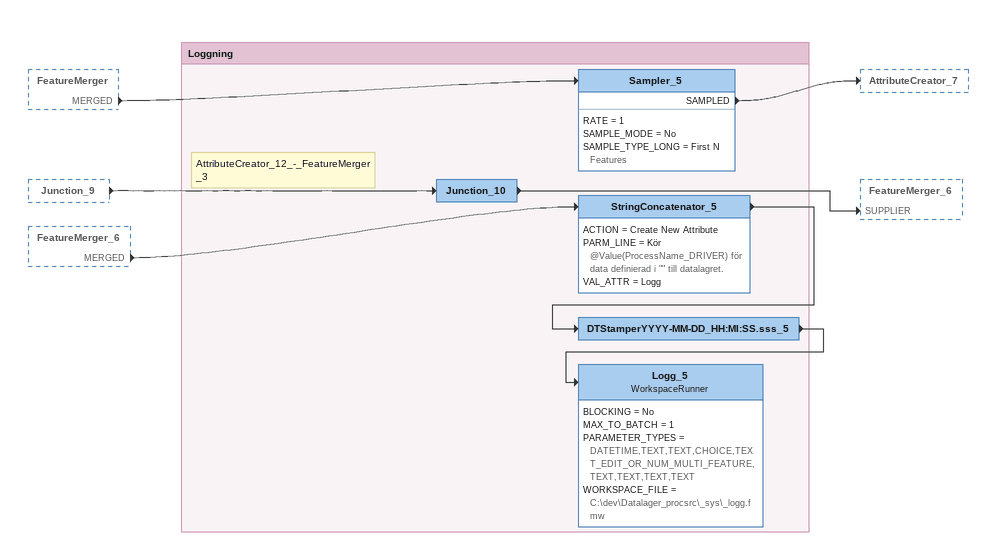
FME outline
FeatureMerger [outside]
    MERGED -> Sampler_5
Junction_9 [outside]
    -> Junction_10
FeatureMerger_6 [outside]
    MERGED -> StringConcatenator_5

Bookmark: Loggning
Note: AttributeCreator_12_-_FeatureMerger_3
Junction_10
    -> FeatureMerger_6 [SUPPLIER]
Sampler_5
    RATE = 1
    SAMPLE_MODE = No
    SAMPLE_TYPE_LONG = First N Features
    SAMPLED -> AttributeCreator_7
StringConcatenator_5
    ACTION = Create New Attribute
    PARM_LINE = Kör @Value(ProcessName_DRIVER) för data definierad i "" till datalagret.
    VAL_ATTR = Logg
    -> DTStamperYYYY-MM-DD_HH:MI:SS.sss_5
DTStamperYYYY-MM-DD_HH:MI:SS.sss_5
    -> Logg_5
Logg_5: WorkspaceRunner
    BLOCKING = No
    MAX_TO_BATCH = 1
    PARAMETER_TYPES = DATETIME,TEXT,TEXT,CHOICE,TEXT_EDIT_OR_NUM_MULTI_FEATURE,TEXT,TEXT,TEXT,TEXT
    WORKSPACE_FILE = C:\dev\Datalager_procsrc\_sys\_logg.fmw
